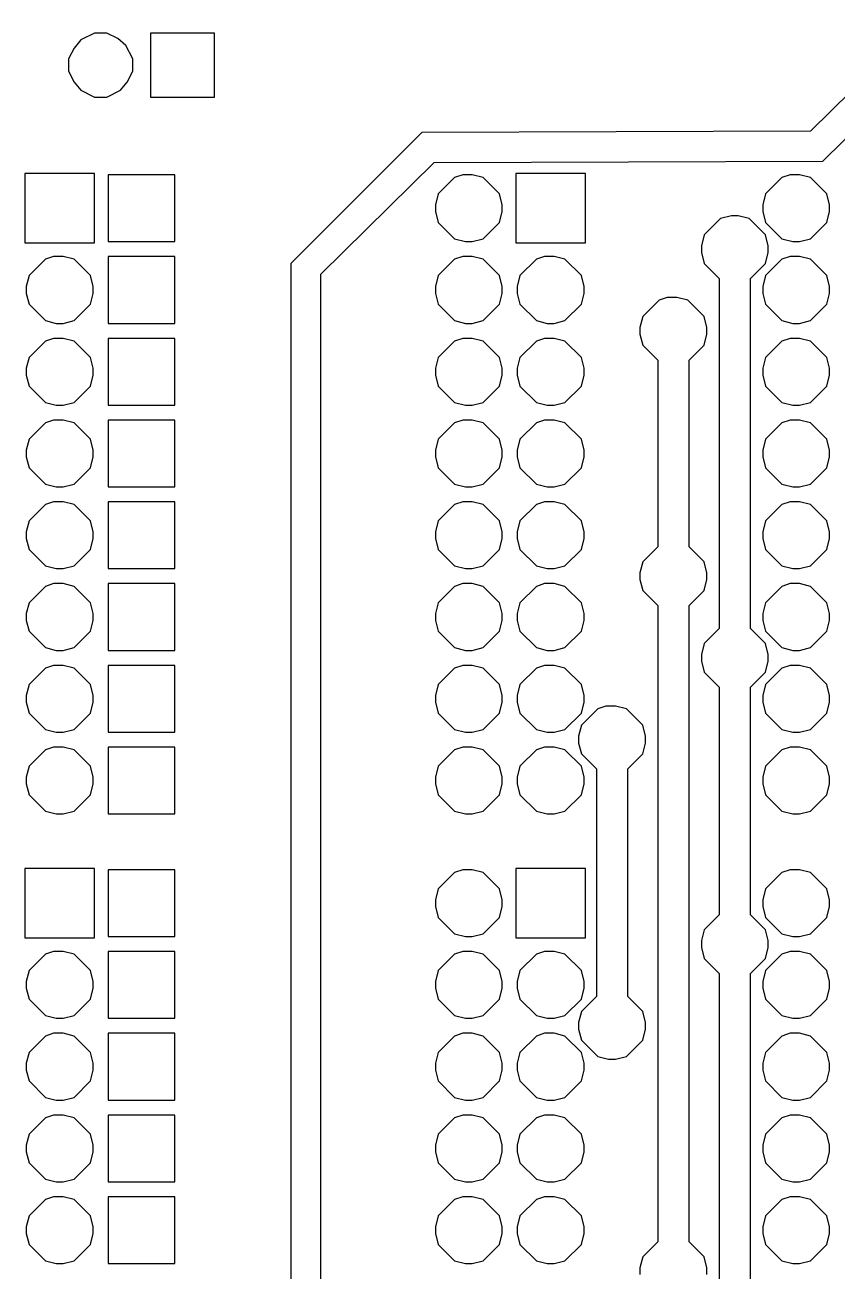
# Model space of a CAD drawing. Header units: millimetres. Extents: x 2 to 82, y 1 to 183.
# Drawn here: x 2.12 to 27.33, y 82.53 to 121.24 of the extents above; entities that cross this region are included whole.
import ezdxf

# ---------------------------------------------------------------- set-up
doc = ezdxf.new("R2010")
doc.units = ezdxf.units.MM
doc.layers.add('Default', color=70, linetype='Continuous')

msp = doc.modelspace()

# ---------------------------------------------------------------- linework, layer by layer
at = {"layer": 'Default'}
for points in [[(47.159333, 129.243667), (47.159333, 121.115667), (29.675667, 121.073333), (26.500667, 117.940667), (14.435667, 117.898333), (10.371667, 113.834333), (10.371667, 51.223333)], [(47.159333, 129.243667), (47.159333, 121.115667), (29.675667, 121.073333), (26.500667, 117.940667), (14.435667, 117.898333), (10.371667, 113.834333), (10.371667, 51.223333)], [(11.303, 51.900667), (11.303, 113.495667), (14.816667, 116.967), (26.881667, 117.009333), (30.056667, 120.142), (47.836667, 120.184333), (48.090667, 120.438333), (48.133, 129.243667)], [(11.303, 51.900667), (11.303, 113.495667), (14.816667, 116.967), (26.881667, 117.009333), (30.056667, 120.142), (47.836667, 120.184333), (48.090667, 120.438333), (48.133, 129.243667)], [(4.275667, 120.988667), (4.275667, 120.988667), (3.852333, 120.777), (3.640667, 120.523), (3.471333, 120.184333), (3.471333, 119.803333), (3.640667, 119.464667), (3.852333, 119.210667), (4.275667, 118.999), (4.656667, 118.999), (5.08, 119.210667), (5.291667, 119.464667), (5.461, 119.803333), (5.461, 120.184333), (5.249333, 120.607667), (4.995333, 120.819333), (4.656667, 120.988667), (4.275667, 120.988667)], [(4.275667, 120.988667), (4.275667, 120.988667), (3.852333, 120.777), (3.640667, 120.523), (3.471333, 120.184333), (3.471333, 119.803333), (3.640667, 119.464667), (3.852333, 119.210667), (4.275667, 118.999), (4.656667, 118.999), (5.08, 119.210667), (5.291667, 119.464667), (5.461, 119.803333), (5.461, 120.184333), (5.249333, 120.607667), (4.995333, 120.819333), (4.656667, 120.988667), (4.275667, 120.988667)], [(6.011333, 120.988667), (6.011333, 120.988667), (6.011333, 118.999), (8.001, 118.999), (8.001, 120.988667), (6.011333, 120.988667)], [(6.011333, 120.988667), (6.011333, 120.988667), (6.011333, 118.999), (8.001, 118.999), (8.001, 120.988667), (6.011333, 120.988667)], [(2.116667, 116.628333), (2.116667, 116.628333), (2.116667, 114.469333), (4.275667, 114.469333), (4.275667, 116.628333), (2.116667, 116.628333)], [(2.116667, 116.628333), (2.116667, 116.628333), (2.116667, 114.469333), (4.275667, 114.469333), (4.275667, 116.628333), (2.116667, 116.628333)], [(4.699, 116.586), (4.699, 116.586), (4.699, 114.511667), (6.773333, 114.511667), (6.773333, 116.586), (4.699, 116.586)], [(4.699, 116.586), (4.699, 116.586), (4.699, 114.511667), (6.773333, 114.511667), (6.773333, 116.586), (4.699, 116.586)], [(15.705667, 116.586), (15.705667, 116.586), (15.451667, 116.501333), (14.943667, 115.993333), (14.859, 115.654667), (14.859, 115.443), (14.943667, 115.104333), (15.451667, 114.596333), (15.790333, 114.511667), (16.002, 114.511667), (16.340667, 114.596333), (16.848667, 115.104333), (16.933333, 115.443), (16.933333, 115.654667), (16.848667, 115.993333), (16.340667, 116.501333), (16.002, 116.586), (15.705667, 116.586)], [(15.705667, 116.586), (15.705667, 116.586), (15.451667, 116.501333), (14.943667, 115.993333), (14.859, 115.654667), (14.859, 115.443), (14.943667, 115.104333), (15.451667, 114.596333), (15.790333, 114.511667), (16.002, 114.511667), (16.340667, 114.596333), (16.848667, 115.104333), (16.933333, 115.443), (16.933333, 115.654667), (16.848667, 115.993333), (16.340667, 116.501333), (16.002, 116.586), (15.705667, 116.586)], [(17.356667, 116.628333), (17.356667, 116.628333), (17.356667, 114.469333), (19.515667, 114.469333), (19.515667, 116.628333), (17.356667, 116.628333)], [(17.356667, 116.628333), (17.356667, 116.628333), (17.356667, 114.469333), (19.515667, 114.469333), (19.515667, 116.628333), (17.356667, 116.628333)], [(25.865667, 116.586), (25.865667, 116.586), (25.611667, 116.501333), (25.103667, 115.993333), (25.019, 115.654667), (25.019, 115.443), (25.103667, 115.104333), (25.611667, 114.596333), (25.950333, 114.511667), (26.162, 114.511667), (26.500667, 114.596333), (27.008667, 115.104333), (27.093333, 115.443), (27.093333, 115.654667), (27.008667, 115.993333), (26.500667, 116.501333), (26.162, 116.586), (25.865667, 116.586)], [(25.865667, 116.586), (25.865667, 116.586), (25.611667, 116.501333), (25.103667, 115.993333), (25.019, 115.654667), (25.019, 115.443), (25.103667, 115.104333), (25.611667, 114.596333), (25.950333, 114.511667), (26.162, 114.511667), (26.500667, 114.596333), (27.008667, 115.104333), (27.093333, 115.443), (27.093333, 115.654667), (27.008667, 115.993333), (26.500667, 116.501333), (26.162, 116.586), (25.865667, 116.586)], [(24.638, 80.899), (24.638, 91.778667), (25.103667, 92.244333), (25.188333, 92.583), (25.188333, 92.794667), (25.103667, 93.133333), (24.638, 93.599), (24.638, 100.668667), (25.103667, 101.134333), (25.188333, 101.473), (25.188333, 101.684667), (25.103667, 102.023333), (24.638, 102.489), (24.638, 113.368667), (25.103667, 113.834333), (25.188333, 114.173), (25.188333, 114.384667), (25.103667, 114.723333), (24.595667, 115.231333), (24.257, 115.316), (24.045333, 115.316), (23.706667, 115.231333), (23.198667, 114.723333), (23.114, 114.384667), (23.114, 114.173), (23.198667, 113.834333), (23.664333, 113.368667), (23.664333, 102.489), (23.198667, 102.023333), (23.114, 101.684667), (23.114, 101.473), (23.198667, 101.134333), (23.664333, 100.668667), (23.664333, 93.599), (23.198667, 93.133333), (23.114, 92.794667), (23.114, 92.583), (23.198667, 92.244333), (23.664333, 91.778667), (23.664333, 80.899)], [(24.638, 80.899), (24.638, 91.778667), (25.103667, 92.244333), (25.188333, 92.583), (25.188333, 92.794667), (25.103667, 93.133333), (24.638, 93.599), (24.638, 100.668667), (25.103667, 101.134333), (25.188333, 101.473), (25.188333, 101.684667), (25.103667, 102.023333), (24.638, 102.489), (24.638, 113.368667), (25.103667, 113.834333), (25.188333, 114.173), (25.188333, 114.384667), (25.103667, 114.723333), (24.595667, 115.231333), (24.257, 115.316), (24.045333, 115.316), (23.706667, 115.231333), (23.198667, 114.723333), (23.114, 114.384667), (23.114, 114.173), (23.198667, 113.834333), (23.664333, 113.368667), (23.664333, 102.489), (23.198667, 102.023333), (23.114, 101.684667), (23.114, 101.473), (23.198667, 101.134333), (23.664333, 100.668667), (23.664333, 93.599), (23.198667, 93.133333), (23.114, 92.794667), (23.114, 92.583), (23.198667, 92.244333), (23.664333, 91.778667), (23.664333, 80.899)], [(3.005667, 114.046), (3.005667, 114.046), (2.751667, 113.961333), (2.243667, 113.453333), (2.159, 113.114667), (2.159, 112.903), (2.243667, 112.564333), (2.751667, 112.056333), (3.090333, 111.971667), (3.302, 111.971667), (3.640667, 112.056333), (4.148667, 112.564333), (4.233333, 112.903), (4.233333, 113.114667), (4.148667, 113.453333), (3.640667, 113.961333), (3.302, 114.046), (3.005667, 114.046)], [(3.005667, 114.046), (3.005667, 114.046), (2.751667, 113.961333), (2.243667, 113.453333), (2.159, 113.114667), (2.159, 112.903), (2.243667, 112.564333), (2.751667, 112.056333), (3.090333, 111.971667), (3.302, 111.971667), (3.640667, 112.056333), (4.148667, 112.564333), (4.233333, 112.903), (4.233333, 113.114667), (4.148667, 113.453333), (3.640667, 113.961333), (3.302, 114.046), (3.005667, 114.046)], [(4.699, 114.046), (4.699, 114.046), (4.699, 111.971667), (6.773333, 111.971667), (6.773333, 114.046), (4.699, 114.046)], [(4.699, 114.046), (4.699, 114.046), (4.699, 111.971667), (6.773333, 111.971667), (6.773333, 114.046), (4.699, 114.046)], [(15.705667, 114.046), (15.705667, 114.046), (15.451667, 113.961333), (14.943667, 113.453333), (14.859, 113.114667), (14.859, 112.903), (14.943667, 112.564333), (15.451667, 112.056333), (15.790333, 111.971667), (16.002, 111.971667), (16.340667, 112.056333), (16.848667, 112.564333), (16.933333, 112.903), (16.933333, 113.114667), (16.848667, 113.453333), (16.340667, 113.961333), (16.002, 114.046), (15.705667, 114.046)], [(15.705667, 114.046), (15.705667, 114.046), (15.451667, 113.961333), (14.943667, 113.453333), (14.859, 113.114667), (14.859, 112.903), (14.943667, 112.564333), (15.451667, 112.056333), (15.790333, 111.971667), (16.002, 111.971667), (16.340667, 112.056333), (16.848667, 112.564333), (16.933333, 112.903), (16.933333, 113.114667), (16.848667, 113.453333), (16.340667, 113.961333), (16.002, 114.046), (15.705667, 114.046)], [(18.245667, 114.046), (18.245667, 114.046), (17.991667, 113.961333), (17.483667, 113.453333), (17.399, 113.114667), (17.399, 112.903), (17.483667, 112.564333), (17.991667, 112.056333), (18.330333, 111.971667), (18.542, 111.971667), (18.880667, 112.056333), (19.388667, 112.564333), (19.473333, 112.903), (19.473333, 113.114667), (19.388667, 113.453333), (18.880667, 113.961333), (18.542, 114.046), (18.245667, 114.046)], [(18.245667, 114.046), (18.245667, 114.046), (17.991667, 113.961333), (17.483667, 113.453333), (17.399, 113.114667), (17.399, 112.903), (17.483667, 112.564333), (17.991667, 112.056333), (18.330333, 111.971667), (18.542, 111.971667), (18.880667, 112.056333), (19.388667, 112.564333), (19.473333, 112.903), (19.473333, 113.114667), (19.388667, 113.453333), (18.880667, 113.961333), (18.542, 114.046), (18.245667, 114.046)], [(25.865667, 114.046), (25.865667, 114.046), (25.611667, 113.961333), (25.103667, 113.453333), (25.019, 113.114667), (25.019, 112.903), (25.103667, 112.564333), (25.611667, 112.056333), (25.950333, 111.971667), (26.162, 111.971667), (26.500667, 112.056333), (27.008667, 112.564333), (27.093333, 112.903), (27.093333, 113.114667), (27.008667, 113.453333), (26.500667, 113.961333), (26.162, 114.046), (25.865667, 114.046)], [(25.865667, 114.046), (25.865667, 114.046), (25.611667, 113.961333), (25.103667, 113.453333), (25.019, 113.114667), (25.019, 112.903), (25.103667, 112.564333), (25.611667, 112.056333), (25.950333, 111.971667), (26.162, 111.971667), (26.500667, 112.056333), (27.008667, 112.564333), (27.093333, 112.903), (27.093333, 113.114667), (27.008667, 113.453333), (26.500667, 113.961333), (26.162, 114.046), (25.865667, 114.046)], [(22.055667, 112.776), (22.055667, 112.776), (21.801667, 112.691333), (21.293667, 112.183333), (21.209, 111.844667), (21.209, 111.633), (21.293667, 111.294333), (21.759333, 110.828667), (21.759333, 105.029), (21.293667, 104.563333), (21.209, 104.224667), (21.209, 104.013), (21.293667, 103.674333), (21.759333, 103.208667), (21.759333, 83.439), (21.293667, 82.973333), (21.209, 82.634667), (21.209, 82.423)], [(22.055667, 112.776), (22.055667, 112.776), (21.801667, 112.691333), (21.293667, 112.183333), (21.209, 111.844667), (21.209, 111.633), (21.293667, 111.294333), (21.759333, 110.828667), (21.759333, 105.029), (21.293667, 104.563333), (21.209, 104.224667), (21.209, 104.013), (21.293667, 103.674333), (21.759333, 103.208667), (21.759333, 83.439), (21.293667, 82.973333), (21.209, 82.634667), (21.209, 82.423)], [(23.283333, 82.423), (23.283333, 82.634667), (23.198667, 82.973333), (22.733, 83.439), (22.733, 103.208667), (23.198667, 103.674333), (23.283333, 104.013), (23.283333, 104.224667), (23.198667, 104.563333), (22.733, 105.029), (22.733, 110.828667), (23.198667, 111.294333), (23.283333, 111.633), (23.283333, 111.844667), (23.198667, 112.183333), (22.690667, 112.691333), (22.352, 112.776), (22.055667, 112.776)], [(23.283333, 82.423), (23.283333, 82.634667), (23.198667, 82.973333), (22.733, 83.439), (22.733, 103.208667), (23.198667, 103.674333), (23.283333, 104.013), (23.283333, 104.224667), (23.198667, 104.563333), (22.733, 105.029), (22.733, 110.828667), (23.198667, 111.294333), (23.283333, 111.633), (23.283333, 111.844667), (23.198667, 112.183333), (22.690667, 112.691333), (22.352, 112.776), (22.055667, 112.776)], [(3.005667, 111.506), (3.005667, 111.506), (2.751667, 111.421333), (2.243667, 110.913333), (2.159, 110.574667), (2.159, 110.363), (2.243667, 110.024333), (2.751667, 109.516333), (3.090333, 109.431667), (3.302, 109.431667), (3.640667, 109.516333), (4.148667, 110.024333), (4.233333, 110.363), (4.233333, 110.574667), (4.148667, 110.913333), (3.640667, 111.421333), (3.302, 111.506), (3.005667, 111.506)], [(3.005667, 111.506), (3.005667, 111.506), (2.751667, 111.421333), (2.243667, 110.913333), (2.159, 110.574667), (2.159, 110.363), (2.243667, 110.024333), (2.751667, 109.516333), (3.090333, 109.431667), (3.302, 109.431667), (3.640667, 109.516333), (4.148667, 110.024333), (4.233333, 110.363), (4.233333, 110.574667), (4.148667, 110.913333), (3.640667, 111.421333), (3.302, 111.506), (3.005667, 111.506)], [(4.699, 111.506), (4.699, 111.506), (4.699, 109.431667), (6.773333, 109.431667), (6.773333, 111.506), (4.699, 111.506)], [(4.699, 111.506), (4.699, 111.506), (4.699, 109.431667), (6.773333, 109.431667), (6.773333, 111.506), (4.699, 111.506)], [(15.705667, 111.506), (15.705667, 111.506), (15.451667, 111.421333), (14.943667, 110.913333), (14.859, 110.574667), (14.859, 110.363), (14.943667, 110.024333), (15.451667, 109.516333), (15.790333, 109.431667), (16.002, 109.431667), (16.340667, 109.516333), (16.848667, 110.024333), (16.933333, 110.363), (16.933333, 110.574667), (16.848667, 110.913333), (16.340667, 111.421333), (16.002, 111.506), (15.705667, 111.506)], [(15.705667, 111.506), (15.705667, 111.506), (15.451667, 111.421333), (14.943667, 110.913333), (14.859, 110.574667), (14.859, 110.363), (14.943667, 110.024333), (15.451667, 109.516333), (15.790333, 109.431667), (16.002, 109.431667), (16.340667, 109.516333), (16.848667, 110.024333), (16.933333, 110.363), (16.933333, 110.574667), (16.848667, 110.913333), (16.340667, 111.421333), (16.002, 111.506), (15.705667, 111.506)], [(18.245667, 111.506), (18.245667, 111.506), (17.991667, 111.421333), (17.483667, 110.913333), (17.399, 110.574667), (17.399, 110.363), (17.483667, 110.024333), (17.991667, 109.516333), (18.330333, 109.431667), (18.542, 109.431667), (18.880667, 109.516333), (19.388667, 110.024333), (19.473333, 110.363), (19.473333, 110.574667), (19.388667, 110.913333), (18.880667, 111.421333), (18.542, 111.506), (18.245667, 111.506)], [(18.245667, 111.506), (18.245667, 111.506), (17.991667, 111.421333), (17.483667, 110.913333), (17.399, 110.574667), (17.399, 110.363), (17.483667, 110.024333), (17.991667, 109.516333), (18.330333, 109.431667), (18.542, 109.431667), (18.880667, 109.516333), (19.388667, 110.024333), (19.473333, 110.363), (19.473333, 110.574667), (19.388667, 110.913333), (18.880667, 111.421333), (18.542, 111.506), (18.245667, 111.506)], [(25.865667, 111.506), (25.865667, 111.506), (25.611667, 111.421333), (25.103667, 110.913333), (25.019, 110.574667), (25.019, 110.363), (25.103667, 110.024333), (25.611667, 109.516333), (25.950333, 109.431667), (26.162, 109.431667), (26.500667, 109.516333), (27.008667, 110.024333), (27.093333, 110.363), (27.093333, 110.574667), (27.008667, 110.913333), (26.500667, 111.421333), (26.162, 111.506), (25.865667, 111.506)], [(25.865667, 111.506), (25.865667, 111.506), (25.611667, 111.421333), (25.103667, 110.913333), (25.019, 110.574667), (25.019, 110.363), (25.103667, 110.024333), (25.611667, 109.516333), (25.950333, 109.431667), (26.162, 109.431667), (26.500667, 109.516333), (27.008667, 110.024333), (27.093333, 110.363), (27.093333, 110.574667), (27.008667, 110.913333), (26.500667, 111.421333), (26.162, 111.506), (25.865667, 111.506)], [(3.005667, 108.966), (3.005667, 108.966), (2.751667, 108.881333), (2.243667, 108.373333), (2.159, 108.034667), (2.159, 107.823), (2.243667, 107.484333), (2.751667, 106.976333), (3.090333, 106.891667), (3.302, 106.891667), (3.640667, 106.976333), (4.148667, 107.484333), (4.233333, 107.823), (4.233333, 108.034667), (4.148667, 108.373333), (3.640667, 108.881333), (3.302, 108.966), (3.005667, 108.966)], [(3.005667, 108.966), (3.005667, 108.966), (2.751667, 108.881333), (2.243667, 108.373333), (2.159, 108.034667), (2.159, 107.823), (2.243667, 107.484333), (2.751667, 106.976333), (3.090333, 106.891667), (3.302, 106.891667), (3.640667, 106.976333), (4.148667, 107.484333), (4.233333, 107.823), (4.233333, 108.034667), (4.148667, 108.373333), (3.640667, 108.881333), (3.302, 108.966), (3.005667, 108.966)], [(4.699, 108.966), (4.699, 108.966), (4.699, 106.891667), (6.773333, 106.891667), (6.773333, 108.966), (4.699, 108.966)], [(4.699, 108.966), (4.699, 108.966), (4.699, 106.891667), (6.773333, 106.891667), (6.773333, 108.966), (4.699, 108.966)], [(15.705667, 108.966), (15.705667, 108.966), (15.451667, 108.881333), (14.943667, 108.373333), (14.859, 108.034667), (14.859, 107.823), (14.943667, 107.484333), (15.451667, 106.976333), (15.790333, 106.891667), (16.002, 106.891667), (16.340667, 106.976333), (16.848667, 107.484333), (16.933333, 107.823), (16.933333, 108.034667), (16.848667, 108.373333), (16.340667, 108.881333), (16.002, 108.966), (15.705667, 108.966)], [(15.705667, 108.966), (15.705667, 108.966), (15.451667, 108.881333), (14.943667, 108.373333), (14.859, 108.034667), (14.859, 107.823), (14.943667, 107.484333), (15.451667, 106.976333), (15.790333, 106.891667), (16.002, 106.891667), (16.340667, 106.976333), (16.848667, 107.484333), (16.933333, 107.823), (16.933333, 108.034667), (16.848667, 108.373333), (16.340667, 108.881333), (16.002, 108.966), (15.705667, 108.966)], [(18.245667, 108.966), (18.245667, 108.966), (17.991667, 108.881333), (17.483667, 108.373333), (17.399, 108.034667), (17.399, 107.823), (17.483667, 107.484333), (17.991667, 106.976333), (18.330333, 106.891667), (18.542, 106.891667), (18.880667, 106.976333), (19.388667, 107.484333), (19.473333, 107.823), (19.473333, 108.034667), (19.388667, 108.373333), (18.880667, 108.881333), (18.542, 108.966), (18.245667, 108.966)], [(18.245667, 108.966), (18.245667, 108.966), (17.991667, 108.881333), (17.483667, 108.373333), (17.399, 108.034667), (17.399, 107.823), (17.483667, 107.484333), (17.991667, 106.976333), (18.330333, 106.891667), (18.542, 106.891667), (18.880667, 106.976333), (19.388667, 107.484333), (19.473333, 107.823), (19.473333, 108.034667), (19.388667, 108.373333), (18.880667, 108.881333), (18.542, 108.966), (18.245667, 108.966)], [(25.865667, 108.966), (25.865667, 108.966), (25.611667, 108.881333), (25.103667, 108.373333), (25.019, 108.034667), (25.019, 107.823), (25.103667, 107.484333), (25.611667, 106.976333), (25.950333, 106.891667), (26.162, 106.891667), (26.500667, 106.976333), (27.008667, 107.484333), (27.093333, 107.823), (27.093333, 108.034667), (27.008667, 108.373333), (26.500667, 108.881333), (26.162, 108.966), (25.865667, 108.966)], [(25.865667, 108.966), (25.865667, 108.966), (25.611667, 108.881333), (25.103667, 108.373333), (25.019, 108.034667), (25.019, 107.823), (25.103667, 107.484333), (25.611667, 106.976333), (25.950333, 106.891667), (26.162, 106.891667), (26.500667, 106.976333), (27.008667, 107.484333), (27.093333, 107.823), (27.093333, 108.034667), (27.008667, 108.373333), (26.500667, 108.881333), (26.162, 108.966), (25.865667, 108.966)], [(3.005667, 106.426), (3.005667, 106.426), (2.751667, 106.341333), (2.243667, 105.833333), (2.159, 105.494667), (2.159, 105.283), (2.243667, 104.944333), (2.751667, 104.436333), (3.090333, 104.351667), (3.302, 104.351667), (3.640667, 104.436333), (4.148667, 104.944333), (4.233333, 105.283), (4.233333, 105.494667), (4.148667, 105.833333), (3.640667, 106.341333), (3.302, 106.426), (3.005667, 106.426)], [(3.005667, 106.426), (3.005667, 106.426), (2.751667, 106.341333), (2.243667, 105.833333), (2.159, 105.494667), (2.159, 105.283), (2.243667, 104.944333), (2.751667, 104.436333), (3.090333, 104.351667), (3.302, 104.351667), (3.640667, 104.436333), (4.148667, 104.944333), (4.233333, 105.283), (4.233333, 105.494667), (4.148667, 105.833333), (3.640667, 106.341333), (3.302, 106.426), (3.005667, 106.426)], [(4.699, 106.426), (4.699, 106.426), (4.699, 104.351667), (6.773333, 104.351667), (6.773333, 106.426), (4.699, 106.426)], [(4.699, 106.426), (4.699, 106.426), (4.699, 104.351667), (6.773333, 104.351667), (6.773333, 106.426), (4.699, 106.426)], [(15.705667, 106.426), (15.705667, 106.426), (15.451667, 106.341333), (14.943667, 105.833333), (14.859, 105.494667), (14.859, 105.283), (14.943667, 104.944333), (15.451667, 104.436333), (15.790333, 104.351667), (16.002, 104.351667), (16.340667, 104.436333), (16.848667, 104.944333), (16.933333, 105.283), (16.933333, 105.494667), (16.848667, 105.833333), (16.340667, 106.341333), (16.002, 106.426), (15.705667, 106.426)], [(15.705667, 106.426), (15.705667, 106.426), (15.451667, 106.341333), (14.943667, 105.833333), (14.859, 105.494667), (14.859, 105.283), (14.943667, 104.944333), (15.451667, 104.436333), (15.790333, 104.351667), (16.002, 104.351667), (16.340667, 104.436333), (16.848667, 104.944333), (16.933333, 105.283), (16.933333, 105.494667), (16.848667, 105.833333), (16.340667, 106.341333), (16.002, 106.426), (15.705667, 106.426)], [(18.245667, 106.426), (18.245667, 106.426), (17.991667, 106.341333), (17.483667, 105.833333), (17.399, 105.494667), (17.399, 105.283), (17.483667, 104.944333), (17.991667, 104.436333), (18.330333, 104.351667), (18.542, 104.351667), (18.880667, 104.436333), (19.388667, 104.944333), (19.473333, 105.283), (19.473333, 105.494667), (19.388667, 105.833333), (18.880667, 106.341333), (18.542, 106.426), (18.245667, 106.426)], [(18.245667, 106.426), (18.245667, 106.426), (17.991667, 106.341333), (17.483667, 105.833333), (17.399, 105.494667), (17.399, 105.283), (17.483667, 104.944333), (17.991667, 104.436333), (18.330333, 104.351667), (18.542, 104.351667), (18.880667, 104.436333), (19.388667, 104.944333), (19.473333, 105.283), (19.473333, 105.494667), (19.388667, 105.833333), (18.880667, 106.341333), (18.542, 106.426), (18.245667, 106.426)], [(25.865667, 106.426), (25.865667, 106.426), (25.611667, 106.341333), (25.103667, 105.833333), (25.019, 105.494667), (25.019, 105.283), (25.103667, 104.944333), (25.611667, 104.436333), (25.950333, 104.351667), (26.162, 104.351667), (26.500667, 104.436333), (27.008667, 104.944333), (27.093333, 105.283), (27.093333, 105.494667), (27.008667, 105.833333), (26.500667, 106.341333), (26.162, 106.426), (25.865667, 106.426)], [(25.865667, 106.426), (25.865667, 106.426), (25.611667, 106.341333), (25.103667, 105.833333), (25.019, 105.494667), (25.019, 105.283), (25.103667, 104.944333), (25.611667, 104.436333), (25.950333, 104.351667), (26.162, 104.351667), (26.500667, 104.436333), (27.008667, 104.944333), (27.093333, 105.283), (27.093333, 105.494667), (27.008667, 105.833333), (26.500667, 106.341333), (26.162, 106.426), (25.865667, 106.426)], [(3.005667, 103.886), (3.005667, 103.886), (2.751667, 103.801333), (2.243667, 103.293333), (2.159, 102.954667), (2.159, 102.743), (2.243667, 102.404333), (2.751667, 101.896333), (3.090333, 101.811667), (3.302, 101.811667), (3.640667, 101.896333), (4.148667, 102.404333), (4.233333, 102.743), (4.233333, 102.954667), (4.148667, 103.293333), (3.640667, 103.801333), (3.302, 103.886), (3.005667, 103.886)], [(3.005667, 103.886), (3.005667, 103.886), (2.751667, 103.801333), (2.243667, 103.293333), (2.159, 102.954667), (2.159, 102.743), (2.243667, 102.404333), (2.751667, 101.896333), (3.090333, 101.811667), (3.302, 101.811667), (3.640667, 101.896333), (4.148667, 102.404333), (4.233333, 102.743), (4.233333, 102.954667), (4.148667, 103.293333), (3.640667, 103.801333), (3.302, 103.886), (3.005667, 103.886)], [(4.699, 103.886), (4.699, 103.886), (4.699, 101.811667), (6.773333, 101.811667), (6.773333, 103.886), (4.699, 103.886)], [(4.699, 103.886), (4.699, 103.886), (4.699, 101.811667), (6.773333, 101.811667), (6.773333, 103.886), (4.699, 103.886)], [(15.705667, 103.886), (15.705667, 103.886), (15.451667, 103.801333), (14.943667, 103.293333), (14.859, 102.954667), (14.859, 102.743), (14.943667, 102.404333), (15.451667, 101.896333), (15.790333, 101.811667), (16.002, 101.811667), (16.340667, 101.896333), (16.848667, 102.404333), (16.933333, 102.743), (16.933333, 102.954667), (16.848667, 103.293333), (16.340667, 103.801333), (16.002, 103.886), (15.705667, 103.886)], [(15.705667, 103.886), (15.705667, 103.886), (15.451667, 103.801333), (14.943667, 103.293333), (14.859, 102.954667), (14.859, 102.743), (14.943667, 102.404333), (15.451667, 101.896333), (15.790333, 101.811667), (16.002, 101.811667), (16.340667, 101.896333), (16.848667, 102.404333), (16.933333, 102.743), (16.933333, 102.954667), (16.848667, 103.293333), (16.340667, 103.801333), (16.002, 103.886), (15.705667, 103.886)], [(18.245667, 103.886), (18.245667, 103.886), (17.991667, 103.801333), (17.483667, 103.293333), (17.399, 102.954667), (17.399, 102.743), (17.483667, 102.404333), (17.991667, 101.896333), (18.330333, 101.811667), (18.542, 101.811667), (18.880667, 101.896333), (19.388667, 102.404333), (19.473333, 102.743), (19.473333, 102.954667), (19.388667, 103.293333), (18.880667, 103.801333), (18.542, 103.886), (18.245667, 103.886)], [(18.245667, 103.886), (18.245667, 103.886), (17.991667, 103.801333), (17.483667, 103.293333), (17.399, 102.954667), (17.399, 102.743), (17.483667, 102.404333), (17.991667, 101.896333), (18.330333, 101.811667), (18.542, 101.811667), (18.880667, 101.896333), (19.388667, 102.404333), (19.473333, 102.743), (19.473333, 102.954667), (19.388667, 103.293333), (18.880667, 103.801333), (18.542, 103.886), (18.245667, 103.886)], [(25.865667, 103.886), (25.865667, 103.886), (25.611667, 103.801333), (25.103667, 103.293333), (25.019, 102.954667), (25.019, 102.743), (25.103667, 102.404333), (25.611667, 101.896333), (25.950333, 101.811667), (26.162, 101.811667), (26.500667, 101.896333), (27.008667, 102.404333), (27.093333, 102.743), (27.093333, 102.954667), (27.008667, 103.293333), (26.500667, 103.801333), (26.162, 103.886), (25.865667, 103.886)], [(25.865667, 103.886), (25.865667, 103.886), (25.611667, 103.801333), (25.103667, 103.293333), (25.019, 102.954667), (25.019, 102.743), (25.103667, 102.404333), (25.611667, 101.896333), (25.950333, 101.811667), (26.162, 101.811667), (26.500667, 101.896333), (27.008667, 102.404333), (27.093333, 102.743), (27.093333, 102.954667), (27.008667, 103.293333), (26.500667, 103.801333), (26.162, 103.886), (25.865667, 103.886)], [(3.005667, 101.346), (3.005667, 101.346), (2.751667, 101.261333), (2.243667, 100.753333), (2.159, 100.414667), (2.159, 100.203), (2.243667, 99.864333), (2.751667, 99.356333), (3.090333, 99.271667), (3.302, 99.271667), (3.640667, 99.356333), (4.148667, 99.864333), (4.233333, 100.203), (4.233333, 100.414667), (4.148667, 100.753333), (3.640667, 101.261333), (3.302, 101.346), (3.005667, 101.346)], [(3.005667, 101.346), (3.005667, 101.346), (2.751667, 101.261333), (2.243667, 100.753333), (2.159, 100.414667), (2.159, 100.203), (2.243667, 99.864333), (2.751667, 99.356333), (3.090333, 99.271667), (3.302, 99.271667), (3.640667, 99.356333), (4.148667, 99.864333), (4.233333, 100.203), (4.233333, 100.414667), (4.148667, 100.753333), (3.640667, 101.261333), (3.302, 101.346), (3.005667, 101.346)], [(4.699, 101.346), (4.699, 101.346), (4.699, 99.271667), (6.773333, 99.271667), (6.773333, 101.346), (4.699, 101.346)], [(4.699, 101.346), (4.699, 101.346), (4.699, 99.271667), (6.773333, 99.271667), (6.773333, 101.346), (4.699, 101.346)], [(15.705667, 101.346), (15.705667, 101.346), (15.451667, 101.261333), (14.943667, 100.753333), (14.859, 100.414667), (14.859, 100.203), (14.943667, 99.864333), (15.451667, 99.356333), (15.790333, 99.271667), (16.002, 99.271667), (16.340667, 99.356333), (16.848667, 99.864333), (16.933333, 100.203), (16.933333, 100.414667), (16.848667, 100.753333), (16.340667, 101.261333), (16.002, 101.346), (15.705667, 101.346)], [(15.705667, 101.346), (15.705667, 101.346), (15.451667, 101.261333), (14.943667, 100.753333), (14.859, 100.414667), (14.859, 100.203), (14.943667, 99.864333), (15.451667, 99.356333), (15.790333, 99.271667), (16.002, 99.271667), (16.340667, 99.356333), (16.848667, 99.864333), (16.933333, 100.203), (16.933333, 100.414667), (16.848667, 100.753333), (16.340667, 101.261333), (16.002, 101.346), (15.705667, 101.346)], [(18.245667, 101.346), (18.245667, 101.346), (17.991667, 101.261333), (17.483667, 100.753333), (17.399, 100.414667), (17.399, 100.203), (17.483667, 99.864333), (17.991667, 99.356333), (18.330333, 99.271667), (18.542, 99.271667), (18.880667, 99.356333), (19.388667, 99.864333), (19.473333, 100.203), (19.473333, 100.414667), (19.388667, 100.753333), (18.880667, 101.261333), (18.542, 101.346), (18.245667, 101.346)], [(18.245667, 101.346), (18.245667, 101.346), (17.991667, 101.261333), (17.483667, 100.753333), (17.399, 100.414667), (17.399, 100.203), (17.483667, 99.864333), (17.991667, 99.356333), (18.330333, 99.271667), (18.542, 99.271667), (18.880667, 99.356333), (19.388667, 99.864333), (19.473333, 100.203), (19.473333, 100.414667), (19.388667, 100.753333), (18.880667, 101.261333), (18.542, 101.346), (18.245667, 101.346)], [(25.865667, 101.346), (25.865667, 101.346), (25.611667, 101.261333), (25.103667, 100.753333), (25.019, 100.414667), (25.019, 100.203), (25.103667, 99.864333), (25.611667, 99.356333), (25.950333, 99.271667), (26.162, 99.271667), (26.500667, 99.356333), (27.008667, 99.864333), (27.093333, 100.203), (27.093333, 100.414667), (27.008667, 100.753333), (26.500667, 101.261333), (26.162, 101.346), (25.865667, 101.346)], [(25.865667, 101.346), (25.865667, 101.346), (25.611667, 101.261333), (25.103667, 100.753333), (25.019, 100.414667), (25.019, 100.203), (25.103667, 99.864333), (25.611667, 99.356333), (25.950333, 99.271667), (26.162, 99.271667), (26.500667, 99.356333), (27.008667, 99.864333), (27.093333, 100.203), (27.093333, 100.414667), (27.008667, 100.753333), (26.500667, 101.261333), (26.162, 101.346), (25.865667, 101.346)], [(20.150667, 100.076), (20.150667, 100.076), (19.896667, 99.991333), (19.388667, 99.483333), (19.304, 99.144667), (19.304, 98.933), (19.388667, 98.594333), (19.854333, 98.128667), (19.854333, 91.059), (19.388667, 90.593333), (19.304, 90.254667), (19.304, 90.043), (19.388667, 89.704333), (19.896667, 89.196333), (20.235333, 89.111667), (20.447, 89.111667), (20.785667, 89.196333), (21.293667, 89.704333), (21.378333, 90.043), (21.378333, 90.254667), (21.293667, 90.593333), (20.828, 91.059), (20.828, 98.128667), (21.293667, 98.594333), (21.378333, 98.933), (21.378333, 99.144667), (21.293667, 99.483333), (20.785667, 99.991333), (20.447, 100.076), (20.150667, 100.076)], [(20.150667, 100.076), (20.150667, 100.076), (19.896667, 99.991333), (19.388667, 99.483333), (19.304, 99.144667), (19.304, 98.933), (19.388667, 98.594333), (19.854333, 98.128667), (19.854333, 91.059), (19.388667, 90.593333), (19.304, 90.254667), (19.304, 90.043), (19.388667, 89.704333), (19.896667, 89.196333), (20.235333, 89.111667), (20.447, 89.111667), (20.785667, 89.196333), (21.293667, 89.704333), (21.378333, 90.043), (21.378333, 90.254667), (21.293667, 90.593333), (20.828, 91.059), (20.828, 98.128667), (21.293667, 98.594333), (21.378333, 98.933), (21.378333, 99.144667), (21.293667, 99.483333), (20.785667, 99.991333), (20.447, 100.076), (20.150667, 100.076)], [(3.005667, 98.806), (3.005667, 98.806), (2.751667, 98.721333), (2.243667, 98.213333), (2.159, 97.874667), (2.159, 97.663), (2.243667, 97.324333), (2.751667, 96.816333), (3.090333, 96.731667), (3.302, 96.731667), (3.640667, 96.816333), (4.148667, 97.324333), (4.233333, 97.663), (4.233333, 97.874667), (4.148667, 98.213333), (3.640667, 98.721333), (3.302, 98.806), (3.005667, 98.806)], [(3.005667, 98.806), (3.005667, 98.806), (2.751667, 98.721333), (2.243667, 98.213333), (2.159, 97.874667), (2.159, 97.663), (2.243667, 97.324333), (2.751667, 96.816333), (3.090333, 96.731667), (3.302, 96.731667), (3.640667, 96.816333), (4.148667, 97.324333), (4.233333, 97.663), (4.233333, 97.874667), (4.148667, 98.213333), (3.640667, 98.721333), (3.302, 98.806), (3.005667, 98.806)], [(4.699, 98.806), (4.699, 98.806), (4.699, 96.731667), (6.773333, 96.731667), (6.773333, 98.806), (4.699, 98.806)], [(4.699, 98.806), (4.699, 98.806), (4.699, 96.731667), (6.773333, 96.731667), (6.773333, 98.806), (4.699, 98.806)], [(15.705667, 98.806), (15.705667, 98.806), (15.451667, 98.721333), (14.943667, 98.213333), (14.859, 97.874667), (14.859, 97.663), (14.943667, 97.324333), (15.451667, 96.816333), (15.790333, 96.731667), (16.002, 96.731667), (16.340667, 96.816333), (16.848667, 97.324333), (16.933333, 97.663), (16.933333, 97.874667), (16.848667, 98.213333), (16.340667, 98.721333), (16.002, 98.806), (15.705667, 98.806)], [(15.705667, 98.806), (15.705667, 98.806), (15.451667, 98.721333), (14.943667, 98.213333), (14.859, 97.874667), (14.859, 97.663), (14.943667, 97.324333), (15.451667, 96.816333), (15.790333, 96.731667), (16.002, 96.731667), (16.340667, 96.816333), (16.848667, 97.324333), (16.933333, 97.663), (16.933333, 97.874667), (16.848667, 98.213333), (16.340667, 98.721333), (16.002, 98.806), (15.705667, 98.806)], [(18.245667, 98.806), (18.245667, 98.806), (17.991667, 98.721333), (17.483667, 98.213333), (17.399, 97.874667), (17.399, 97.663), (17.483667, 97.324333), (17.991667, 96.816333), (18.330333, 96.731667), (18.542, 96.731667), (18.880667, 96.816333), (19.388667, 97.324333), (19.473333, 97.663), (19.473333, 97.874667), (19.388667, 98.213333), (18.880667, 98.721333), (18.542, 98.806), (18.245667, 98.806)], [(18.245667, 98.806), (18.245667, 98.806), (17.991667, 98.721333), (17.483667, 98.213333), (17.399, 97.874667), (17.399, 97.663), (17.483667, 97.324333), (17.991667, 96.816333), (18.330333, 96.731667), (18.542, 96.731667), (18.880667, 96.816333), (19.388667, 97.324333), (19.473333, 97.663), (19.473333, 97.874667), (19.388667, 98.213333), (18.880667, 98.721333), (18.542, 98.806), (18.245667, 98.806)], [(25.865667, 98.806), (25.865667, 98.806), (25.611667, 98.721333), (25.103667, 98.213333), (25.019, 97.874667), (25.019, 97.663), (25.103667, 97.324333), (25.611667, 96.816333), (25.950333, 96.731667), (26.162, 96.731667), (26.500667, 96.816333), (27.008667, 97.324333), (27.093333, 97.663), (27.093333, 97.874667), (27.008667, 98.213333), (26.500667, 98.721333), (26.162, 98.806), (25.865667, 98.806)], [(25.865667, 98.806), (25.865667, 98.806), (25.611667, 98.721333), (25.103667, 98.213333), (25.019, 97.874667), (25.019, 97.663), (25.103667, 97.324333), (25.611667, 96.816333), (25.950333, 96.731667), (26.162, 96.731667), (26.500667, 96.816333), (27.008667, 97.324333), (27.093333, 97.663), (27.093333, 97.874667), (27.008667, 98.213333), (26.500667, 98.721333), (26.162, 98.806), (25.865667, 98.806)], [(2.116667, 95.038333), (2.116667, 95.038333), (2.116667, 92.879333), (4.275667, 92.879333), (4.275667, 95.038333), (2.116667, 95.038333)], [(2.116667, 95.038333), (2.116667, 95.038333), (2.116667, 92.879333), (4.275667, 92.879333), (4.275667, 95.038333), (2.116667, 95.038333)], [(4.699, 94.996), (4.699, 94.996), (4.699, 92.921667), (6.773333, 92.921667), (6.773333, 94.996), (4.699, 94.996)], [(4.699, 94.996), (4.699, 94.996), (4.699, 92.921667), (6.773333, 92.921667), (6.773333, 94.996), (4.699, 94.996)], [(15.705667, 94.996), (15.705667, 94.996), (15.451667, 94.911333), (14.943667, 94.403333), (14.859, 94.064667), (14.859, 93.853), (14.943667, 93.514333), (15.451667, 93.006333), (15.790333, 92.921667), (16.002, 92.921667), (16.340667, 93.006333), (16.848667, 93.514333), (16.933333, 93.853), (16.933333, 94.064667), (16.848667, 94.403333), (16.340667, 94.911333), (16.002, 94.996), (15.705667, 94.996)], [(15.705667, 94.996), (15.705667, 94.996), (15.451667, 94.911333), (14.943667, 94.403333), (14.859, 94.064667), (14.859, 93.853), (14.943667, 93.514333), (15.451667, 93.006333), (15.790333, 92.921667), (16.002, 92.921667), (16.340667, 93.006333), (16.848667, 93.514333), (16.933333, 93.853), (16.933333, 94.064667), (16.848667, 94.403333), (16.340667, 94.911333), (16.002, 94.996), (15.705667, 94.996)], [(17.356667, 95.038333), (17.356667, 95.038333), (17.356667, 92.879333), (19.515667, 92.879333), (19.515667, 95.038333), (17.356667, 95.038333)], [(17.356667, 95.038333), (17.356667, 95.038333), (17.356667, 92.879333), (19.515667, 92.879333), (19.515667, 95.038333), (17.356667, 95.038333)], [(25.865667, 94.996), (25.865667, 94.996), (25.611667, 94.911333), (25.103667, 94.403333), (25.019, 94.064667), (25.019, 93.853), (25.103667, 93.514333), (25.611667, 93.006333), (25.950333, 92.921667), (26.162, 92.921667), (26.500667, 93.006333), (27.008667, 93.514333), (27.093333, 93.853), (27.093333, 94.064667), (27.008667, 94.403333), (26.500667, 94.911333), (26.162, 94.996), (25.865667, 94.996)], [(25.865667, 94.996), (25.865667, 94.996), (25.611667, 94.911333), (25.103667, 94.403333), (25.019, 94.064667), (25.019, 93.853), (25.103667, 93.514333), (25.611667, 93.006333), (25.950333, 92.921667), (26.162, 92.921667), (26.500667, 93.006333), (27.008667, 93.514333), (27.093333, 93.853), (27.093333, 94.064667), (27.008667, 94.403333), (26.500667, 94.911333), (26.162, 94.996), (25.865667, 94.996)], [(3.005667, 92.456), (3.005667, 92.456), (2.751667, 92.371333), (2.243667, 91.863333), (2.159, 91.524667), (2.159, 91.313), (2.243667, 90.974333), (2.751667, 90.466333), (3.090333, 90.381667), (3.302, 90.381667), (3.640667, 90.466333), (4.148667, 90.974333), (4.233333, 91.313), (4.233333, 91.524667), (4.148667, 91.863333), (3.640667, 92.371333), (3.302, 92.456), (3.005667, 92.456)], [(3.005667, 92.456), (3.005667, 92.456), (2.751667, 92.371333), (2.243667, 91.863333), (2.159, 91.524667), (2.159, 91.313), (2.243667, 90.974333), (2.751667, 90.466333), (3.090333, 90.381667), (3.302, 90.381667), (3.640667, 90.466333), (4.148667, 90.974333), (4.233333, 91.313), (4.233333, 91.524667), (4.148667, 91.863333), (3.640667, 92.371333), (3.302, 92.456), (3.005667, 92.456)], [(4.699, 92.456), (4.699, 92.456), (4.699, 90.381667), (6.773333, 90.381667), (6.773333, 92.456), (4.699, 92.456)], [(4.699, 92.456), (4.699, 92.456), (4.699, 90.381667), (6.773333, 90.381667), (6.773333, 92.456), (4.699, 92.456)], [(15.705667, 92.456), (15.705667, 92.456), (15.451667, 92.371333), (14.943667, 91.863333), (14.859, 91.524667), (14.859, 91.313), (14.943667, 90.974333), (15.451667, 90.466333), (15.790333, 90.381667), (16.002, 90.381667), (16.340667, 90.466333), (16.848667, 90.974333), (16.933333, 91.313), (16.933333, 91.524667), (16.848667, 91.863333), (16.340667, 92.371333), (16.002, 92.456), (15.705667, 92.456)], [(15.705667, 92.456), (15.705667, 92.456), (15.451667, 92.371333), (14.943667, 91.863333), (14.859, 91.524667), (14.859, 91.313), (14.943667, 90.974333), (15.451667, 90.466333), (15.790333, 90.381667), (16.002, 90.381667), (16.340667, 90.466333), (16.848667, 90.974333), (16.933333, 91.313), (16.933333, 91.524667), (16.848667, 91.863333), (16.340667, 92.371333), (16.002, 92.456), (15.705667, 92.456)], [(18.245667, 92.456), (18.245667, 92.456), (17.991667, 92.371333), (17.483667, 91.863333), (17.399, 91.524667), (17.399, 91.313), (17.483667, 90.974333), (17.991667, 90.466333), (18.330333, 90.381667), (18.542, 90.381667), (18.880667, 90.466333), (19.388667, 90.974333), (19.473333, 91.313), (19.473333, 91.524667), (19.388667, 91.863333), (18.880667, 92.371333), (18.542, 92.456), (18.245667, 92.456)], [(18.245667, 92.456), (18.245667, 92.456), (17.991667, 92.371333), (17.483667, 91.863333), (17.399, 91.524667), (17.399, 91.313), (17.483667, 90.974333), (17.991667, 90.466333), (18.330333, 90.381667), (18.542, 90.381667), (18.880667, 90.466333), (19.388667, 90.974333), (19.473333, 91.313), (19.473333, 91.524667), (19.388667, 91.863333), (18.880667, 92.371333), (18.542, 92.456), (18.245667, 92.456)], [(25.865667, 92.456), (25.865667, 92.456), (25.611667, 92.371333), (25.103667, 91.863333), (25.019, 91.524667), (25.019, 91.313), (25.103667, 90.974333), (25.611667, 90.466333), (25.950333, 90.381667), (26.162, 90.381667), (26.500667, 90.466333), (27.008667, 90.974333), (27.093333, 91.313), (27.093333, 91.524667), (27.008667, 91.863333), (26.500667, 92.371333), (26.162, 92.456), (25.865667, 92.456)], [(25.865667, 92.456), (25.865667, 92.456), (25.611667, 92.371333), (25.103667, 91.863333), (25.019, 91.524667), (25.019, 91.313), (25.103667, 90.974333), (25.611667, 90.466333), (25.950333, 90.381667), (26.162, 90.381667), (26.500667, 90.466333), (27.008667, 90.974333), (27.093333, 91.313), (27.093333, 91.524667), (27.008667, 91.863333), (26.500667, 92.371333), (26.162, 92.456), (25.865667, 92.456)], [(3.005667, 89.916), (3.005667, 89.916), (2.751667, 89.831333), (2.243667, 89.323333), (2.159, 88.984667), (2.159, 88.773), (2.243667, 88.434333), (2.751667, 87.926333), (3.090333, 87.841667), (3.302, 87.841667), (3.640667, 87.926333), (4.148667, 88.434333), (4.233333, 88.773), (4.233333, 88.984667), (4.148667, 89.323333), (3.640667, 89.831333), (3.302, 89.916), (3.005667, 89.916)], [(3.005667, 89.916), (3.005667, 89.916), (2.751667, 89.831333), (2.243667, 89.323333), (2.159, 88.984667), (2.159, 88.773), (2.243667, 88.434333), (2.751667, 87.926333), (3.090333, 87.841667), (3.302, 87.841667), (3.640667, 87.926333), (4.148667, 88.434333), (4.233333, 88.773), (4.233333, 88.984667), (4.148667, 89.323333), (3.640667, 89.831333), (3.302, 89.916), (3.005667, 89.916)], [(4.699, 89.916), (4.699, 89.916), (4.699, 87.841667), (6.773333, 87.841667), (6.773333, 89.916), (4.699, 89.916)], [(4.699, 89.916), (4.699, 89.916), (4.699, 87.841667), (6.773333, 87.841667), (6.773333, 89.916), (4.699, 89.916)], [(15.705667, 89.916), (15.705667, 89.916), (15.451667, 89.831333), (14.943667, 89.323333), (14.859, 88.984667), (14.859, 88.773), (14.943667, 88.434333), (15.451667, 87.926333), (15.790333, 87.841667), (16.002, 87.841667), (16.340667, 87.926333), (16.848667, 88.434333), (16.933333, 88.773), (16.933333, 88.984667), (16.848667, 89.323333), (16.340667, 89.831333), (16.002, 89.916), (15.705667, 89.916)], [(15.705667, 89.916), (15.705667, 89.916), (15.451667, 89.831333), (14.943667, 89.323333), (14.859, 88.984667), (14.859, 88.773), (14.943667, 88.434333), (15.451667, 87.926333), (15.790333, 87.841667), (16.002, 87.841667), (16.340667, 87.926333), (16.848667, 88.434333), (16.933333, 88.773), (16.933333, 88.984667), (16.848667, 89.323333), (16.340667, 89.831333), (16.002, 89.916), (15.705667, 89.916)], [(18.245667, 89.916), (18.245667, 89.916), (17.991667, 89.831333), (17.483667, 89.323333), (17.399, 88.984667), (17.399, 88.773), (17.483667, 88.434333), (17.991667, 87.926333), (18.330333, 87.841667), (18.542, 87.841667), (18.880667, 87.926333), (19.388667, 88.434333), (19.473333, 88.773), (19.473333, 88.984667), (19.388667, 89.323333), (18.880667, 89.831333), (18.542, 89.916), (18.245667, 89.916)], [(18.245667, 89.916), (18.245667, 89.916), (17.991667, 89.831333), (17.483667, 89.323333), (17.399, 88.984667), (17.399, 88.773), (17.483667, 88.434333), (17.991667, 87.926333), (18.330333, 87.841667), (18.542, 87.841667), (18.880667, 87.926333), (19.388667, 88.434333), (19.473333, 88.773), (19.473333, 88.984667), (19.388667, 89.323333), (18.880667, 89.831333), (18.542, 89.916), (18.245667, 89.916)], [(25.865667, 89.916), (25.865667, 89.916), (25.611667, 89.831333), (25.103667, 89.323333), (25.019, 88.984667), (25.019, 88.773), (25.103667, 88.434333), (25.611667, 87.926333), (25.950333, 87.841667), (26.162, 87.841667), (26.500667, 87.926333), (27.008667, 88.434333), (27.093333, 88.773), (27.093333, 88.984667), (27.008667, 89.323333), (26.500667, 89.831333), (26.162, 89.916), (25.865667, 89.916)], [(25.865667, 89.916), (25.865667, 89.916), (25.611667, 89.831333), (25.103667, 89.323333), (25.019, 88.984667), (25.019, 88.773), (25.103667, 88.434333), (25.611667, 87.926333), (25.950333, 87.841667), (26.162, 87.841667), (26.500667, 87.926333), (27.008667, 88.434333), (27.093333, 88.773), (27.093333, 88.984667), (27.008667, 89.323333), (26.500667, 89.831333), (26.162, 89.916), (25.865667, 89.916)], [(3.005667, 87.376), (3.005667, 87.376), (2.751667, 87.291333), (2.243667, 86.783333), (2.159, 86.444667), (2.159, 86.233), (2.243667, 85.894333), (2.751667, 85.386333), (3.090333, 85.301667), (3.302, 85.301667), (3.640667, 85.386333), (4.148667, 85.894333), (4.233333, 86.233), (4.233333, 86.444667), (4.148667, 86.783333), (3.640667, 87.291333), (3.302, 87.376), (3.005667, 87.376)], [(3.005667, 87.376), (3.005667, 87.376), (2.751667, 87.291333), (2.243667, 86.783333), (2.159, 86.444667), (2.159, 86.233), (2.243667, 85.894333), (2.751667, 85.386333), (3.090333, 85.301667), (3.302, 85.301667), (3.640667, 85.386333), (4.148667, 85.894333), (4.233333, 86.233), (4.233333, 86.444667), (4.148667, 86.783333), (3.640667, 87.291333), (3.302, 87.376), (3.005667, 87.376)], [(4.699, 87.376), (4.699, 87.376), (4.699, 85.301667), (6.773333, 85.301667), (6.773333, 87.376), (4.699, 87.376)], [(4.699, 87.376), (4.699, 87.376), (4.699, 85.301667), (6.773333, 85.301667), (6.773333, 87.376), (4.699, 87.376)], [(15.705667, 87.376), (15.705667, 87.376), (15.451667, 87.291333), (14.943667, 86.783333), (14.859, 86.444667), (14.859, 86.233), (14.943667, 85.894333), (15.451667, 85.386333), (15.790333, 85.301667), (16.002, 85.301667), (16.340667, 85.386333), (16.848667, 85.894333), (16.933333, 86.233), (16.933333, 86.444667), (16.848667, 86.783333), (16.340667, 87.291333), (16.002, 87.376), (15.705667, 87.376)], [(15.705667, 87.376), (15.705667, 87.376), (15.451667, 87.291333), (14.943667, 86.783333), (14.859, 86.444667), (14.859, 86.233), (14.943667, 85.894333), (15.451667, 85.386333), (15.790333, 85.301667), (16.002, 85.301667), (16.340667, 85.386333), (16.848667, 85.894333), (16.933333, 86.233), (16.933333, 86.444667), (16.848667, 86.783333), (16.340667, 87.291333), (16.002, 87.376), (15.705667, 87.376)], [(18.245667, 87.376), (18.245667, 87.376), (17.991667, 87.291333), (17.483667, 86.783333), (17.399, 86.444667), (17.399, 86.233), (17.483667, 85.894333), (17.991667, 85.386333), (18.330333, 85.301667), (18.542, 85.301667), (18.880667, 85.386333), (19.388667, 85.894333), (19.473333, 86.233), (19.473333, 86.444667), (19.388667, 86.783333), (18.880667, 87.291333), (18.542, 87.376), (18.245667, 87.376)], [(18.245667, 87.376), (18.245667, 87.376), (17.991667, 87.291333), (17.483667, 86.783333), (17.399, 86.444667), (17.399, 86.233), (17.483667, 85.894333), (17.991667, 85.386333), (18.330333, 85.301667), (18.542, 85.301667), (18.880667, 85.386333), (19.388667, 85.894333), (19.473333, 86.233), (19.473333, 86.444667), (19.388667, 86.783333), (18.880667, 87.291333), (18.542, 87.376), (18.245667, 87.376)], [(25.865667, 87.376), (25.865667, 87.376), (25.611667, 87.291333), (25.103667, 86.783333), (25.019, 86.444667), (25.019, 86.233), (25.103667, 85.894333), (25.611667, 85.386333), (25.950333, 85.301667), (26.162, 85.301667), (26.500667, 85.386333), (27.008667, 85.894333), (27.093333, 86.233), (27.093333, 86.444667), (27.008667, 86.783333), (26.500667, 87.291333), (26.162, 87.376), (25.865667, 87.376)], [(25.865667, 87.376), (25.865667, 87.376), (25.611667, 87.291333), (25.103667, 86.783333), (25.019, 86.444667), (25.019, 86.233), (25.103667, 85.894333), (25.611667, 85.386333), (25.950333, 85.301667), (26.162, 85.301667), (26.500667, 85.386333), (27.008667, 85.894333), (27.093333, 86.233), (27.093333, 86.444667), (27.008667, 86.783333), (26.500667, 87.291333), (26.162, 87.376), (25.865667, 87.376)], [(3.005667, 84.836), (3.005667, 84.836), (2.751667, 84.751333), (2.243667, 84.243333), (2.159, 83.904667), (2.159, 83.693), (2.243667, 83.354333), (2.751667, 82.846333), (3.090333, 82.761667), (3.302, 82.761667), (3.640667, 82.846333), (4.148667, 83.354333), (4.233333, 83.693), (4.233333, 83.904667), (4.148667, 84.243333), (3.640667, 84.751333), (3.302, 84.836), (3.005667, 84.836)], [(3.005667, 84.836), (3.005667, 84.836), (2.751667, 84.751333), (2.243667, 84.243333), (2.159, 83.904667), (2.159, 83.693), (2.243667, 83.354333), (2.751667, 82.846333), (3.090333, 82.761667), (3.302, 82.761667), (3.640667, 82.846333), (4.148667, 83.354333), (4.233333, 83.693), (4.233333, 83.904667), (4.148667, 84.243333), (3.640667, 84.751333), (3.302, 84.836), (3.005667, 84.836)], [(4.699, 84.836), (4.699, 84.836), (4.699, 82.761667), (6.773333, 82.761667), (6.773333, 84.836), (4.699, 84.836)], [(4.699, 84.836), (4.699, 84.836), (4.699, 82.761667), (6.773333, 82.761667), (6.773333, 84.836), (4.699, 84.836)], [(15.705667, 84.836), (15.705667, 84.836), (15.451667, 84.751333), (14.943667, 84.243333), (14.859, 83.904667), (14.859, 83.693), (14.943667, 83.354333), (15.451667, 82.846333), (15.790333, 82.761667), (16.002, 82.761667), (16.340667, 82.846333), (16.848667, 83.354333), (16.933333, 83.693), (16.933333, 83.904667), (16.848667, 84.243333), (16.340667, 84.751333), (16.002, 84.836), (15.705667, 84.836)], [(15.705667, 84.836), (15.705667, 84.836), (15.451667, 84.751333), (14.943667, 84.243333), (14.859, 83.904667), (14.859, 83.693), (14.943667, 83.354333), (15.451667, 82.846333), (15.790333, 82.761667), (16.002, 82.761667), (16.340667, 82.846333), (16.848667, 83.354333), (16.933333, 83.693), (16.933333, 83.904667), (16.848667, 84.243333), (16.340667, 84.751333), (16.002, 84.836), (15.705667, 84.836)], [(18.245667, 84.836), (18.245667, 84.836), (17.991667, 84.751333), (17.483667, 84.243333), (17.399, 83.904667), (17.399, 83.693), (17.483667, 83.354333), (17.991667, 82.846333), (18.330333, 82.761667), (18.542, 82.761667), (18.880667, 82.846333), (19.388667, 83.354333), (19.473333, 83.693), (19.473333, 83.904667), (19.388667, 84.243333), (18.880667, 84.751333), (18.542, 84.836), (18.245667, 84.836)], [(18.245667, 84.836), (18.245667, 84.836), (17.991667, 84.751333), (17.483667, 84.243333), (17.399, 83.904667), (17.399, 83.693), (17.483667, 83.354333), (17.991667, 82.846333), (18.330333, 82.761667), (18.542, 82.761667), (18.880667, 82.846333), (19.388667, 83.354333), (19.473333, 83.693), (19.473333, 83.904667), (19.388667, 84.243333), (18.880667, 84.751333), (18.542, 84.836), (18.245667, 84.836)], [(25.865667, 84.836), (25.865667, 84.836), (25.611667, 84.751333), (25.103667, 84.243333), (25.019, 83.904667), (25.019, 83.693), (25.103667, 83.354333), (25.611667, 82.846333), (25.950333, 82.761667), (26.162, 82.761667), (26.500667, 82.846333), (27.008667, 83.354333), (27.093333, 83.693), (27.093333, 83.904667), (27.008667, 84.243333), (26.500667, 84.751333), (26.162, 84.836), (25.865667, 84.836)], [(25.865667, 84.836), (25.865667, 84.836), (25.611667, 84.751333), (25.103667, 84.243333), (25.019, 83.904667), (25.019, 83.693), (25.103667, 83.354333), (25.611667, 82.846333), (25.950333, 82.761667), (26.162, 82.761667), (26.500667, 82.846333), (27.008667, 83.354333), (27.093333, 83.693), (27.093333, 83.904667), (27.008667, 84.243333), (26.500667, 84.751333), (26.162, 84.836), (25.865667, 84.836)]]:
    msp.add_lwpolyline(points, dxfattribs=at)

doc.saveas('drawing.dxf')
